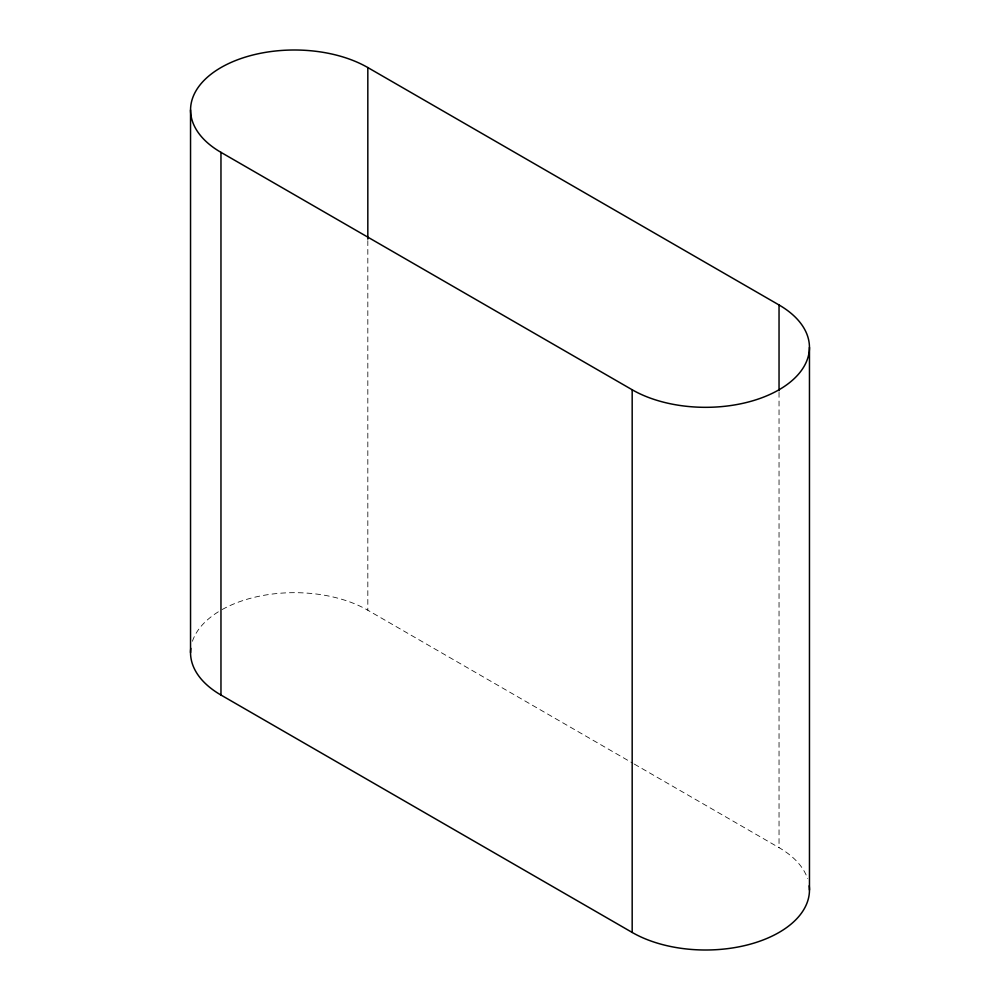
<?xml version="1.0" encoding="UTF-8"?>
<svg xmlns="http://www.w3.org/2000/svg" width="1000" height="1000" viewBox="0 0 1000 1000"><rect width="100%" height="100%" fill="white"/><g stroke="black" fill="none" stroke-linecap="round" stroke-linejoin="round"><path stroke-width="0.75" stroke-dasharray="5 3.75" d="M222.162 609.55A103.85 59.962 0 0 1 367.825 610.237L632.95 763.3M634.3 764.087L779.038 847.65A103.85 59.962 0 0 1 807.575 878.675M779.038 392.3L779.038 847.65M367.825 240.65L367.825 610.237M192.425 641.263A103.85 59.962 0 0 1 220.963 610.237"/><path stroke-width="1.5" d="M809.2 885.788A103.85 59.962 0 0 1 748.737 944.587A103.85 59.962 0 0 1 632.175 932.438L220.963 695.025L220.963 152.35A103.85 59.962 0 0 1 220.963 67.562A103.85 59.962 0 0 1 367.825 67.562L779.038 304.975L779.038 390.737M220.963 152.35L632.175 389.762A103.85 59.962 0 0 0 779.038 389.762A103.85 59.962 0 0 0 779.038 304.975M809.463 347.375L809.463 890.037M632.175 389.762L632.175 932.438M367.825 67.562L367.825 239.1M190.538 109.963L190.538 652.625M220.963 695.025A103.85 59.962 0 0 1 190.8 648.363"/></g></svg>
